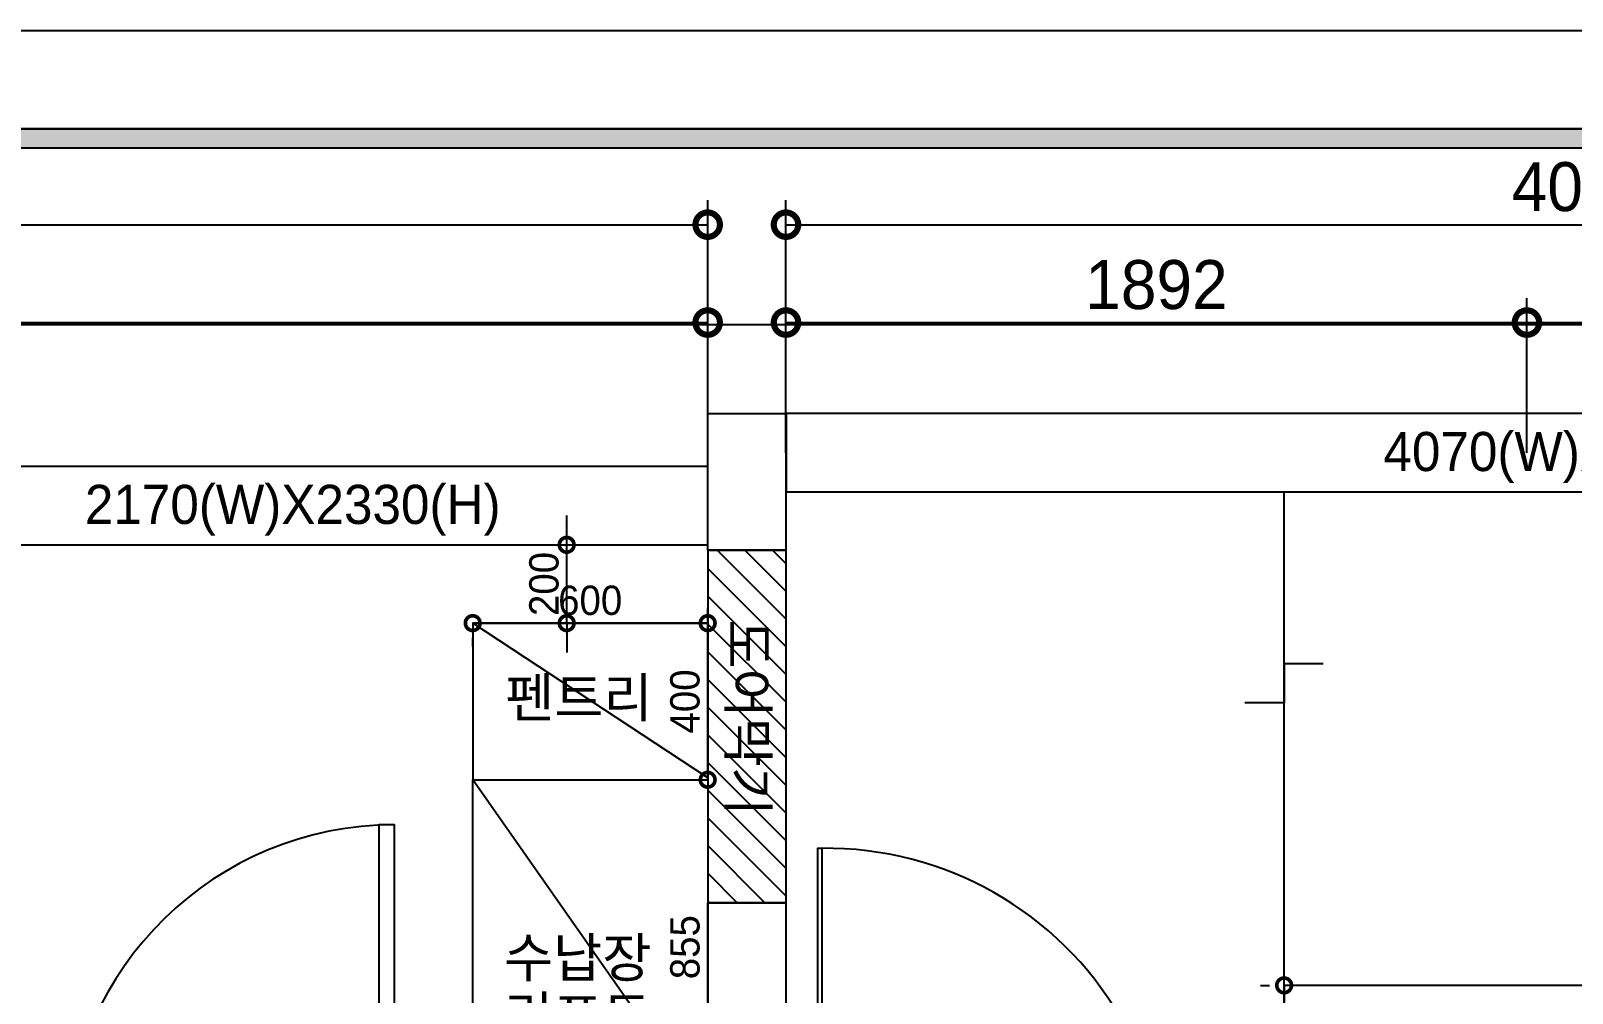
# Model space of a CAD drawing. Header units: inches. Extents: x -53835 to 52744, y -79586 to -50910.
# Drawn here: x -937 to 2999, y -53867 to -51410 of the extents above; entities that cross this region are included whole.
import ezdxf
from ezdxf.enums import TextEntityAlignment as Align

# ---------------------------------------------------------------- set-up
doc = ezdxf.new("R2010")
doc.units = ezdxf.units.IN
doc.header["$LTSCALE"] = 50
doc.header["$MEASUREMENT"] = 0
for name, color, linetype in [('0-ELC TEXT', 7, 'Continuous'), ('03-WAL NEW', 3, 'Continuous'), ('06-FUR', 6, 'Continuous'), ('07-DIM WAL', 5, 'Continuous'), ('3.기호.계단선', 30, 'Continuous'), ('CO-DO-FR', 7, 'Continuous'), ('CO-DOOR', 8, 'Continuous'), ('FORM(YOURNAME)-1', 1, 'Continuous'), ('FORM(YOURNAME)-11', 1, 'Continuous'), ('도면층2', 2, 'Continuous'), ('도면층4', 4, 'Continuous')]:
    doc.layers.add(name, color=color, linetype=linetype)
doc.styles.add('YOURNAME', font='HY울릉도M.TTF')
doc.styles.add('스타일1', font='HY울릉도M.TTF')
doc.styles.add('코레일둥고', font='Korail_Round_Gothic_Medium.ttf')
doc.dimstyles.new('30', dxfattribs={"dimscale": 30, "dimtxt": 2.5, "dimasz": 2.5, "dimexe": 1.25, "dimexo": 2, "dimtad": 1, "dimdec": 0, "dimtxsty": '스타일1', "dimblk": 'DOTSMALL', "dimcen": 2.5, "dimclrd": 1, "dimclre": 1, "dimclrt": 2, "dimadec": 0, "dimazin": 0, "dimtfac": 1, "dimtix": 1, "dimtmove": 0, "dimatfit": 3, "dimldrblk": 'DOTSMALL', "dimfxl": 1.25, "dimarcsym": 0})
doc.dimstyles.new('50', dxfattribs={"dimscale": 50, "dimtxt": 2.5, "dimasz": 2.5, "dimexe": 1.25, "dimexo": 2, "dimtad": 1, "dimtxsty": '스타일1', "dimblk": 'DOTSMALL', "dimcen": 2.5, "dimclrd": 1, "dimclre": 1, "dimclrt": 2, "dimadec": 0, "dimazin": 0, "dimtfac": 1, "dimtix": 1, "dimtmove": 0, "dimatfit": 3, "dimldrblk": 'DOTSMALL', "dimfxl": 1.25, "dimarcsym": 0})

# ---------------------------------------------------------------- blocks, each defined once
blk = doc.blocks.new('FORM-ELEVATION')
at = {"layer": 'FORM(YOURNAME)-11'}
h = blk.add_hatch(color=256, dxfattribs=at)
h.dxf.hatch_style = 1
h.paths.add_polyline_path([(-10309, 35708), (71691, 35708), (71691, 35508), (-10309, 35508)])
h.paths.add_polyline_path([(-10309, -21492), (71691, -21492), (71691, -21692), (-10309, -21692)])
at = {"layer": 'Defpoints', "color": 158}
for points in [[(-10309, -21692), (71691, -21692), (71691, 35708), (-10309, 35708)], [(-8309, 33708), (61071, 33708), (61071, -19692), (-8309, -19692)]]:
    blk.add_lwpolyline(points, close=True, dxfattribs=at)
at = {"layer": 'FORM(YOURNAME)-11', "color": 250}
blk.add_lwpolyline([(-11309, -22692), (72691, -22692), (72691, 36708), (-11309, 36708)], close=True, dxfattribs=at)
at = {"layer": 'FORM(YOURNAME)-11'}
blk.add_lwpolyline([(-10309, 35708), (71691, 35708), (71691, 35508), (-10309, 35508)], close=True, dxfattribs=at)
at = {"layer": 'FORM(YOURNAME)-11', "color": 3, "style": 'YOURNAME'}
for tag, height, p in [('1', 450, (71041, -1219)), ('2', 450, (71041, -1863)), ('3', 450, (71041, -3150)), ('4', 450, (71041, -5081)), ('5', 515, (71041, -7398)), ('6', 515, (71041, -9650)), ('7', 515, (71041, -11903)), ('8', 515, (71041, -14155)), ('9', 515, (71041, -16408)), ('10', 515, (66791, -18596)), ('11', 515, (71041, -18660)), ('12', 515, (66791, -20848)), ('13', 515, (71041, -20848))]:
    blk.add_attdef(tag, text='', height=height, dxfattribs=at).set_placement(p, align=Align.MIDDLE_RIGHT)
blk = doc.blocks.new('vudauseh')
at = {"layer": '도면층2'}
for p, q in [((-43472.2, -53615.2), (-43272.2, -53615.2)), ((-43472.2, -53964.2), (-43472.2, -53615.2)), ((-43272.2, -53964.2), (-43272.2, -53615.2)), ((-43272.2, -53964.2), (-43472.2, -53964.2)), ((-43472.2, -53964.2), (-43272.2, -53964.2)), ((-43472.2, -58865.2), (-43472.2, -54864.2)), ((-43472.2, -54864.2), (-43272.2, -54864.2)), ((-43472.2, -54864.2), (-43272.2, -54864.2)), ((-43272.2, -59085.2), (-43272.2, -54864.2))]:
    blk.add_line(p, q, dxfattribs=at)
at = {"layer": '도면층4'}
for p, q in [((-43472.2, -53964.2), (-43272.2, -53964.2)), ((-43272.2, -54864.2), (-43472.2, -54864.2)), ((-43472.2, -54864.2), (-43272.2, -54864.2))]:
    blk.add_line(p, q, dxfattribs=at)
for points in [[(-39202.2, -53615.2), (-43272.2, -53615.2), (-43272.2, -53815.2), (-39202.2, -53815.2)], [(-45642.2, -53950.2), (-43472.2, -53950.2), (-43472.2, -53750.2), (-45642.2, -53750.2)]]:
    blk.add_lwpolyline(points, close=True, dxfattribs=at)
at = {"layer": '0-ELC TEXT', "style": '코레일둥고'}
for s, p in [('4070(W)X2330(H)', (-41746.7, -53762)), ('2170(W)X2330(H)', (-45062.6, -53897))]:
    blk.add_text(s, height=100, dxfattribs=at).set_placement(p)
blk = doc.blocks.new('_DOTSMALL')
at = {"color": 0, "linetype": 'ByBlock', "const_width": 0.5}
blk.add_lwpolyline([(-0.0625, 0, 1), (0.0625, 0, 1)], format="xyb", close=True, dxfattribs=at)
blk = doc.blocks.new('*D160')
at = {"layer": '07-DIM WAL', "color": 1, "lineweight": -2, "transparency": 16777216}
for p, q in [((-4344.7, -52622), (-4344.7, -51842)), ((791.3, -52622), (791.3, -51842)), ((-4344.7, -51904.5), (791.3, -51904.5))]:
    blk.add_line(p, q, dxfattribs=at)
at = {"layer": 'Defpoints', "color": 0, "transparency": 16777216}
for p in [(791.3, -51904.5), (-4344.7, -52722), (791.3, -52722)]:
    blk.add_point(p, dxfattribs=at)
at = {"layer": '07-DIM WAL', "color": 1, "lineweight": -2, "transparency": 16777216, "xscale": 125, "yscale": 125, "zscale": 125, "rotation": 180}
blk.add_blockref('_DOTSMALL', (-4344.7, -51904.5), dxfattribs=at)
at = {"layer": '07-DIM WAL', "color": 1, "lineweight": -2, "transparency": 16777216, "xscale": 125, "yscale": 125, "zscale": 125}
blk.add_blockref('_DOTSMALL', (791.3, -51904.5), dxfattribs=at)
at = {"layer": '07-DIM WAL', "color": 2, "transparency": 16777216, "insert": (-1776.7, -51808.2), "char_height": 125, "attachment_point": 5, "style": '스타일1'}
blk.add_mtext('5136', dxfattribs=at)
blk = doc.blocks.new('*D161')
at = {"layer": '07-DIM WAL', "color": 1, "lineweight": -2, "transparency": 16777216}
for p, q in [((991.3, -52487), (991.3, -51842)), ((5061.3, -52487), (5061.3, -51842)), ((991.3, -51904.5), (5061.3, -51904.5))]:
    blk.add_line(p, q, dxfattribs=at)
at = {"layer": 'Defpoints', "color": 0, "transparency": 16777216}
for p in [(5061.3, -51904.5), (991.3, -52587), (5061.3, -52587)]:
    blk.add_point(p, dxfattribs=at)
at = {"layer": '07-DIM WAL', "color": 1, "lineweight": -2, "transparency": 16777216, "xscale": 125, "yscale": 125, "zscale": 125, "rotation": 180}
blk.add_blockref('_DOTSMALL', (991.3, -51904.5), dxfattribs=at)
at = {"layer": '07-DIM WAL', "color": 1, "lineweight": -2, "transparency": 16777216, "xscale": 125, "yscale": 125, "zscale": 125}
blk.add_blockref('_DOTSMALL', (5061.3, -51904.5), dxfattribs=at)
at = {"layer": '07-DIM WAL', "color": 2, "transparency": 16777216, "insert": (3026.3, -51808.3), "char_height": 125, "attachment_point": 5, "style": '스타일1'}
blk.add_mtext('4070', dxfattribs=at)
blk = doc.blocks.new('*D162')
at = {"layer": '07-DIM WAL', "color": 1, "lineweight": -2, "transparency": 16777216}
for p, q in [((991.3, -52487), (991.3, -52092)), ((2883.3, -52487), (2883.3, -52092)), ((991.3, -52154.5), (2883.3, -52154.5))]:
    blk.add_line(p, q, dxfattribs=at)
at = {"layer": 'Defpoints', "color": 0, "transparency": 16777216}
for p in [(2883.3, -52154.5), (991.3, -52587), (2883.3, -52587)]:
    blk.add_point(p, dxfattribs=at)
at = {"layer": '07-DIM WAL', "color": 1, "lineweight": -2, "transparency": 16777216, "xscale": 125, "yscale": 125, "zscale": 125, "rotation": 180}
blk.add_blockref('_DOTSMALL', (991.3, -52154.5), dxfattribs=at)
at = {"layer": '07-DIM WAL', "color": 1, "lineweight": -2, "transparency": 16777216, "xscale": 125, "yscale": 125, "zscale": 125}
blk.add_blockref('_DOTSMALL', (2883.3, -52154.5), dxfattribs=at)
at = {"layer": '07-DIM WAL', "color": 2, "transparency": 16777216, "insert": (1937.3, -52058.3), "char_height": 125, "attachment_point": 5, "style": '스타일1'}
blk.add_mtext('1892', dxfattribs=at)
blk = doc.blocks.new('*D163')
at = {"layer": '07-DIM WAL', "color": 1, "lineweight": -2, "transparency": 16777216}
for p, q in [((2883.3, -52487), (2883.3, -52092)), ((5061.3, -52487), (5061.3, -52092)), ((2883.3, -52154.5), (5061.3, -52154.5))]:
    blk.add_line(p, q, dxfattribs=at)
at = {"layer": 'Defpoints', "color": 0, "transparency": 16777216}
for p in [(5061.3, -52154.5), (2883.3, -52587), (5061.3, -52587)]:
    blk.add_point(p, dxfattribs=at)
at = {"layer": '07-DIM WAL', "color": 1, "lineweight": -2, "transparency": 16777216, "xscale": 125, "yscale": 125, "zscale": 125, "rotation": 180}
blk.add_blockref('_DOTSMALL', (2883.3, -52154.5), dxfattribs=at)
at = {"layer": '07-DIM WAL', "color": 1, "lineweight": -2, "transparency": 16777216, "xscale": 125, "yscale": 125, "zscale": 125}
blk.add_blockref('_DOTSMALL', (5061.3, -52154.5), dxfattribs=at)
at = {"layer": '07-DIM WAL', "color": 2, "transparency": 16777216, "insert": (3972.3, -52058.3), "char_height": 125, "attachment_point": 5, "style": '스타일1'}
blk.add_mtext('2178', dxfattribs=at)
blk = doc.blocks.new('*D151')
at = {"layer": '07-DIM WAL', "color": 1, "lineweight": -2, "transparency": 16777216}
for p, q in [((-3328.7, -52622), (-3328.7, -52092)), ((791.3, -52622), (791.3, -52092)), ((-3328.7, -52154.5), (791.3, -52154.5))]:
    blk.add_line(p, q, dxfattribs=at)
at = {"layer": 'Defpoints', "color": 0, "transparency": 16777216}
for p in [(791.3, -52154.5), (-3328.7, -52722), (791.3, -52722)]:
    blk.add_point(p, dxfattribs=at)
at = {"layer": '07-DIM WAL', "color": 1, "lineweight": -2, "transparency": 16777216, "xscale": 125, "yscale": 125, "zscale": 125, "rotation": 180}
blk.add_blockref('_DOTSMALL', (-3328.7, -52154.5), dxfattribs=at)
at = {"layer": '07-DIM WAL', "color": 1, "lineweight": -2, "transparency": 16777216, "xscale": 125, "yscale": 125, "zscale": 125}
blk.add_blockref('_DOTSMALL', (791.3, -52154.5), dxfattribs=at)
at = {"layer": '07-DIM WAL', "color": 2, "transparency": 16777216, "insert": (-1268.7, -52058.3), "char_height": 125, "attachment_point": 5, "style": '스타일1'}
blk.add_mtext('4120', dxfattribs=at)
blk = doc.blocks.new('*D206')
at = {"layer": '07-DIM WAL', "color": 1, "lineweight": -2, "transparency": 16777216}
for p, q in [((2203.3, -53847), (2225.8, -53847)), ((2263.3, -53847), (2263.3, -54217)), ((2253.3, -54217), (2225.8, -54217))]:
    blk.add_line(p, q, dxfattribs=at)
at = {"layer": 'Defpoints', "color": 0, "transparency": 16777216}
for p in [(2263.3, -53847), (2263.3, -54217), (2313.3, -54217)]:
    blk.add_point(p, dxfattribs=at)
at = {"layer": '07-DIM WAL', "color": 1, "lineweight": -2, "transparency": 16777216, "xscale": 75, "yscale": 75, "zscale": 75}
for p, rotation in [((2263.3, -53847), 90), ((2263.3, -54217), 270)]:
    blk.add_blockref('_DOTSMALL', p, dxfattribs=dict(at, rotation=rotation))
at = {"layer": '07-DIM WAL', "color": 2, "transparency": 16777216, "insert": (2205.6, -54032), "char_height": 75, "attachment_point": 5, "rotation": 90, "style": '스타일1'}
blk.add_mtext('370', dxfattribs=at)
blk = doc.blocks.new('*D229')
at = {"layer": '07-DIM WAL', "color": 1, "lineweight": -2, "transparency": 16777216}
for p, q in [((431.3, -52722), (431.3, -52647)), ((371.3, -52722), (393.8, -52722)), ((431.3, -52922), (431.3, -52722)), ((431.3, -52922), (431.3, -52997)), ((491.3, -52922), (468.8, -52922))]:
    blk.add_line(p, q, dxfattribs=at)
at = {"layer": 'Defpoints', "color": 0, "transparency": 16777216}
for p in [(431.3, -52722), (431.3, -52722), (431.3, -52922)]:
    blk.add_point(p, dxfattribs=at)
at = {"layer": '07-DIM WAL', "color": 1, "lineweight": -2, "transparency": 16777216, "xscale": 75, "yscale": 75, "zscale": 75}
for p, rotation in [((431.3, -52722), 270), ((431.3, -52922), 90)]:
    blk.add_blockref('_DOTSMALL', p, dxfattribs=dict(at, rotation=rotation))
at = {"layer": '07-DIM WAL', "color": 2, "transparency": 16777216, "insert": (373.6, -52822), "char_height": 75, "attachment_point": 5, "rotation": 90, "style": '스타일1'}
blk.add_mtext('200', dxfattribs=at)
blk = doc.blocks.new('*D247')
at = {"layer": '07-DIM WAL', "color": 1, "lineweight": -2, "transparency": 16777216}
for p, q in [((791.3, -53004.6), (791.3, -52884.5)), ((191.3, -52922), (791.3, -52922)), ((191.3, -52982), (191.3, -52959.5))]:
    blk.add_line(p, q, dxfattribs=at)
at = {"layer": 'Defpoints', "color": 0, "transparency": 16777216}
for p in [(191.3, -52922), (791.3, -52922), (791.3, -53064.6)]:
    blk.add_point(p, dxfattribs=at)
at = {"layer": '07-DIM WAL', "color": 1, "lineweight": -2, "transparency": 16777216, "xscale": 75, "yscale": 75, "zscale": 75, "rotation": 180}
blk.add_blockref('_DOTSMALL', (191.3, -52922), dxfattribs=at)
at = {"layer": '07-DIM WAL', "color": 1, "lineweight": -2, "transparency": 16777216, "xscale": 75, "yscale": 75, "zscale": 75}
blk.add_blockref('_DOTSMALL', (791.3, -52922), dxfattribs=at)
at = {"layer": '07-DIM WAL', "color": 2, "transparency": 16777216, "insert": (491.3, -52864.2), "char_height": 75, "attachment_point": 5, "style": '스타일1'}
blk.add_mtext('600', dxfattribs=at)
blk = doc.blocks.new('*D248')
at = {"layer": '07-DIM WAL', "color": 1, "lineweight": -2, "transparency": 16777216}
for p, q in [((731.3, -52922), (753.8, -52922)), ((791.3, -52922), (791.3, -53322)), ((731.3, -53322), (753.8, -53322))]:
    blk.add_line(p, q, dxfattribs=at)
at = {"layer": 'Defpoints', "color": 0, "transparency": 16777216}
for p in [(791.3, -52922), (791.3, -53322), (791.3, -53322)]:
    blk.add_point(p, dxfattribs=at)
at = {"layer": '07-DIM WAL', "color": 1, "lineweight": -2, "transparency": 16777216, "xscale": 75, "yscale": 75, "zscale": 75}
for p, rotation in [((791.3, -52922), 90), ((791.3, -53322), 270)]:
    blk.add_blockref('_DOTSMALL', p, dxfattribs=dict(at, rotation=rotation))
at = {"layer": '07-DIM WAL', "color": 2, "transparency": 16777216, "insert": (733.6, -53122), "char_height": 75, "attachment_point": 5, "rotation": 90, "style": '스타일1'}
blk.add_mtext('400', dxfattribs=at)
blk = doc.blocks.new('*D249')
at = {"layer": '07-DIM WAL', "color": 1, "lineweight": -2, "transparency": 16777216}
for p, q in [((731.3, -53322), (753.8, -53322)), ((791.3, -53322), (791.3, -54177)), ((851.3, -54177), (828.8, -54177))]:
    blk.add_line(p, q, dxfattribs=at)
at = {"layer": 'Defpoints', "color": 0, "transparency": 16777216}
for p in [(791.3, -53322), (791.3, -54177), (791.3, -54177)]:
    blk.add_point(p, dxfattribs=at)
at = {"layer": '07-DIM WAL', "color": 1, "lineweight": -2, "transparency": 16777216, "xscale": 75, "yscale": 75, "zscale": 75}
for p, rotation in [((791.3, -53322), 90), ((791.3, -54177), 270)]:
    blk.add_blockref('_DOTSMALL', p, dxfattribs=dict(at, rotation=rotation))
at = {"layer": '07-DIM WAL', "color": 2, "transparency": 16777216, "insert": (733.6, -53749.5), "char_height": 75, "attachment_point": 5, "rotation": 90, "style": '스타일1'}
blk.add_mtext('855', dxfattribs=at)
blk = doc.blocks.new('D-013')
at = {"layer": 'CO-DO-FR'}
for points in [[(0, 200), (30, 200), (30, 0), (0, 0)], [(900, 200), (870, 200), (870, 0), (900, 0)]]:
    blk.add_lwpolyline(points, close=True, dxfattribs=at)
at = {"layer": 'CO-DOOR'}
blk.add_lwpolyline([(830, 940), (830, -740), (870, -740), (870, 940)], close=True, dxfattribs=at)
blk.add_arc((870, 100), 840, 90, 267.2706, dxfattribs=at)

msp = doc.modelspace()

# ---------------------------------------------------------------- hatches: boundary and pattern name
at = {"layer": '03-WAL NEW'}
h = msp.add_hatch(dxfattribs=at)
h.set_pattern_fill('_USER', color=256, scale=50, angle=135, pattern_type=0)
h.set_pattern_definition([(135, (-79609.61, -20748.035), (-35.35534, -35.35534), [])])
h.paths.add_polyline_path([(991.349, -52736.002), (791.349, -52736.002), (791.349, -53636.002), (991.349, -53636.002)])

# ---------------------------------------------------------------- linework, layer by layer
msp.add_lwpolyline([(991.349, -52736.002), (791.349, -52736.002), (791.349, -53636.002), (991.349, -53636.002)], close=True, dxfattribs=at)
at = {"layer": '06-FUR'}
for p, q in [((791.349, -53317.315), (191.349, -52922.002)), ((791.349, -54177.002), (191.349, -53322.002))]:
    msp.add_line(p, q, dxfattribs=at)
for points in [[(191.349, -53322.002), (791.349, -53322.002), (791.349, -52922.002), (191.349, -52922.002)], [(791.349, -54177.002), (191.349, -54177.002), (191.349, -53322.002), (791.349, -53322.002)]]:
    msp.add_lwpolyline(points, close=True, dxfattribs=at)
msp.add_lwpolyline([(5061.349, -54217.002), (5061.349, -53847.002), (2263.349, -53847.002), (2263.349, -54217.002), (5061.349, -54217.002)], dxfattribs=at)
at = {"layer": '3.기호.계단선'}
for points in [[(2263.349, -54217.002), (2263.349, -52587.002)], [(2363.349, -53025.585), (2263.349, -53025.585), (2263.349, -53125.585), (2163.349, -53125.585)]]:
    msp.add_lwpolyline(points, dxfattribs=at)
at = {"layer": 'CO-DOOR'}
msp.add_lwpolyline([(1072.591, -55237.002), (1072.591, -53497.002), (1082.591, -53497.002), (1082.591, -55237.002)], close=True, dxfattribs=at)
msp.add_arc((1093.284, -54367.002), 870.066, 269.295852, 90.704148, dxfattribs=at)

# ---------------------------------------------------------------- block references
msp.add_blockref('vudauseh', (44263.598, 1228.239))
msp.add_blockref('D-013', (-878.651, -54377.002), dxfattribs=at)
at = {"layer": 'FORM(YOURNAME)-1', "xscale": 0.2500000000000001, "yscale": 0.2500000000000001, "zscale": 0.2500000000000001}
msp.add_blockref('FORM-ELEVATION', (-7464.457, -60586.552), dxfattribs=at)

# ---------------------------------------------------------------- texts
at = {"layer": '0-ELC TEXT', "style": '코레일둥고'}
msp.add_text('도어막기', height=100, rotation=270, dxfattribs=at).set_placement((844.389, -52912.429))
for s, p in [('펜트리', (274.085, -53162.264)), ('수납장', (271.248, -53826.061)), ('리프트', (271.248, -53975.003))]:
    msp.add_text(s, height=100, dxfattribs=at).set_placement(p)

# ---------------------------------------------------------------- dimensions: what is measured, and where the dimension line sits
at = {"layer": '07-DIM WAL'}
for base, p1, p2, angle, dimstyle, picture, middle in [((791.349, -51904.502), (-4344.651, -52722.002), (791.349, -52722.002), 180, '50', '*D160', (-1776.651, -51808.172)), ((5061.349, -51904.502), (991.349, -52587.002), (5061.349, -52587.002), 180, '50', '*D161', (3026.349, -51808.255)), ((2883.349, -52154.502), (991.349, -52587.002), (2883.349, -52587.002), 180, '50', '*D162', (1937.349, -52058.255)), ((5061.349, -52154.502), (2883.349, -52587.002), (5061.349, -52587.002), 180, '50', '*D163', (3972.349, -52058.255)), ((431.349, -52722.002), (431.349, -52922.002), (431.349, -52722.002), 90, '30', '*D229', (373.601, -52822.002)), ((791.349, -53322.002), (791.349, -52922.002), (791.349, -53322.002), 270, '30', '*D248', (733.601, -53122.002)), ((791.349, -54177.002), (791.349, -53322.002), (791.349, -54177.002), 270, '30', '*D249', (733.601, -53749.502)), ((2263.349, -54217.002), (2263.349, -53847.002), (2313.349, -54217.002), 90, '30', '*D206', (2205.601, -54032.002))]:
    dim = msp.add_linear_dim(base=base, p1=p1, p2=p2, angle=angle, dimstyle=dimstyle, dxfattribs=at)
    dim.commit()
    dim.dimension.update_dxf_attribs({"geometry": picture, "text_midpoint": middle})
dim = msp.add_linear_dim(base=(791.349, -52154.502), p1=(-3328.651, -52722.002), p2=(791.349, -52722.002), angle=180, dimstyle='50', override={"dimtfill": 0}, dxfattribs=at)
dim.commit()
dim.dimension.update_dxf_attribs({"geometry": '*D151', "text_midpoint": (-1268.651, -52058.255)})
dim = msp.add_linear_dim(base=(791.349, -52922.002), p1=(191.349, -52922.002), p2=(791.349, -53064.604), dimstyle='30', dxfattribs=at)
dim.commit()
dim.dimension.update_dxf_attribs({"geometry": '*D247', "text_midpoint": (491.349, -52864.204)})

doc.saveas('drawing.dxf')
